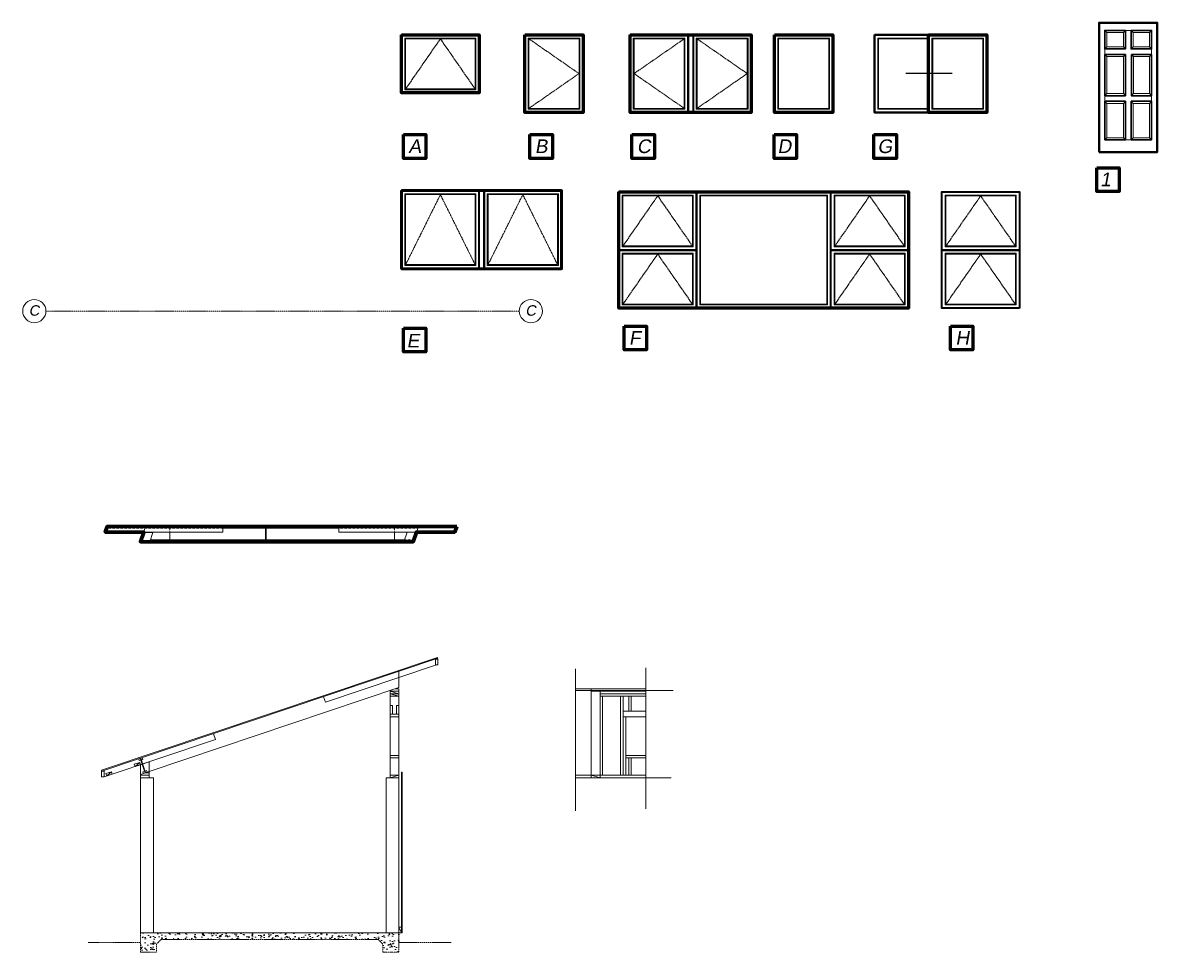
# Model space of a CAD drawing. Header units: inches. Extents: x -3905 to 10892, y 1064 to 9590.
# Drawn here: x 2782 to 3484, y 2217 to 2792 of the extents above; entities that cross this region are included whole.
import ezdxf

# ---------------------------------------------------------------- set-up
doc = ezdxf.new("R2010")
doc.units = ezdxf.units.IN
doc.header["$MEASUREMENT"] = 0
for name, pattern in [('MYCENTER', [0.9375, 0.75, -0.0625, 0.0625, -0.0625]), ('MYDIVIDE', [0.9375, 0.75, -0.0625, 0, -0.0625, 0, -0.0625]), ('MYHIDDEN', [0.1875, 0.125, -0.0625])]:
    doc.linetypes.add(name, pattern=pattern)
doc.layers.add('FP-New', color=131, linetype='Continuous', lineweight=0)
doc.layers.add('SECTIONS', color=70, linetype='Continuous', lineweight=0)
doc.styles.add('DSTEXT', font='arial.ttf', dxfattribs={"oblique": 12})
doc.styles.get("Standard").update_dxf_attribs({"font": 'arial.ttf', "oblique": 10})
doc.dimstyles.new('WeaselDims$7', dxfattribs={"dimtxt": 0.0625, "dimasz": 0.046875, "dimexe": 0.125, "dimexo": 0.125, "dimgap": 0.0625, "dimtad": 0, "dimdec": 4, "dimrnd": 0.0625, "dimzin": 0, "dimdsep": 46, "dimlunit": 4, "dimtxsty": 'DSTEXT', "dimblk": 'ARCHTICK', "dimcen": 0, "dimadec": 0, "dimazin": 0, "dimtfac": 1, "dimtdec": 4, "dimtofl": 0, "dimtmove": 1, "dimatfit": 3, "dimfxl": 1, "dimfrac": 1, "dimtolj": 1, "dimtzin": 0, "dimarcsym": 0})

# ---------------------------------------------------------------- blocks, each defined once
blk = doc.blocks.new('*U31')
at = {"color": 0}
for p, q in [((0.96875, 0.5625), (0.96875, 8.9375)), ((1.34375, 8.9375), (0.96875, 8.9375)), ((1.34375, 0.5625), (1.34375, 8.9375)), ((1.34375, 0.5625), (0.96875, 0.5625))]:
    blk.add_line(p, q, dxfattribs=at)
for points in [[(1.34375, 8.375), (2.3125, 8.375), (2.3125, 9.5), (0, 9.5), (0, 8.375), (0.96875, 8.375)], [(1.34375, 1.125), (2.3125, 1.125), (2.3125, 0), (0, 0), (0, 1.125), (0.96875, 1.125)]]:
    blk.add_lwpolyline(points, dxfattribs=at)
blk = doc.blocks.new('*U461')
at = {"color": 0, "lineweight": 0}
blk.add_line((0, 0), (5.5, 1.5), dxfattribs=at)
blk.add_lwpolyline([(0, 0), (5.5, 0), (5.5, 1.5), (0, 1.5)], close=True, dxfattribs=at)
blk = doc.blocks.new('*U462')
at = {"color": 0, "lineweight": 0}
blk.add_line((0, 0), (3.5, 1.5), dxfattribs=at)
blk.add_lwpolyline([(0, 0), (3.5, 0), (3.5, 1.5), (0, 1.5)], close=True, dxfattribs=at)
blk = doc.blocks.new('BCI 9-12')
at = {"color": 0}
for p, q in [((0.96875, 0.5625), (0.96875, 8.9375)), ((1.34375, 8.9375), (0.96875, 8.9375)), ((1.34375, 0.5625), (1.34375, 8.9375)), ((1.34375, 0.5625), (0.96875, 0.5625))]:
    blk.add_line(p, q, dxfattribs=at)
for points in [[(1.34375, 8.375), (2.3125, 8.375), (2.3125, 9.5), (0, 9.5), (0, 8.375), (0.96875, 8.375)], [(1.34375, 1.125), (2.3125, 1.125), (2.3125, 0), (0, 0), (0, 1.125), (0.96875, 1.125)]]:
    blk.add_lwpolyline(points, dxfattribs=at)
blk = doc.blocks.new('_ArchTick')
at = {"color": 0, "linetype": 'ByBlock', "lineweight": 0, "const_width": 0.15}
blk.add_lwpolyline([(-0.5, -0.5), (0.5, 0.5)], dxfattribs=at)

msp = doc.modelspace()

# ---------------------------------------------------------------- hatches: boundary and pattern name
at = {"layer": 'SECTIONS', "linetype": 'MYDIVIDE'}
h = msp.add_hatch(dxfattribs=at)
h.set_pattern_fill('AR-CONC', color=256)
h.set_pattern_definition([(50, (607.675, 2770.686), (7.172602, -0.627521), [0.75, -8.25]), (355, (607.675, 2770.686), (-1.387513, 7.521921), [0.6, -6.6]), (100.45144, (608.273, 2770.6334), (5.785088, 6.8944), [0.637402, -7.011421]), (46.1842, (607.675, 2772.686), (10.672413, -1.655193), [1.125, -12.375]), (96.63564, (608.564, 2772.548), (9.34662, 9.741186), [0.956103, -10.51714]), (351.18416, (607.675, 2772.686), (9.34662, 9.741186), [0.9, -9.9]), (21, (608.675, 2772.186), (5.96907, -4.026189), [0.75, -8.25]), (326, (608.675, 2772.186), (2.433153, 7.2515), [0.6, -6.6]), (71.45144, (609.1724, 2771.85), (8.402224, 3.225312), [0.637402, -7.011421]), (37.5, (607.675, 2770.6857), (0.1215986, 3.3289385), [0, -6.52, 0, -6.7, 0, -6.625]), (7.5, (607.675, 2770.6857), (2.6306954, 3.944117), [0, -3.82, 0, -6.37, 0, -2.525]), (327.5, (605.445, 2770.6857), (5.3382244, -0.2255487), [0, -2.5, 0, -7.8, 0, -10.35]), (317.5, (604.445, 2770.6857), (5.831862, 1.00105), [0, -3.25, 0, -5.18, 0, -7.35])])
h.paths.add_polyline_path([(2934.65039, 2228.59978), (2854.65039, 2228.59978), (2854.65039, 2216.59978), (2864.65039, 2216.59978), (2864.65039, 2221.69851), (2867.55167, 2224.59978), (2934.65039, 2224.59978)])
h.paths.add_polyline_path([(3014.65039, 2228.59978), (2934.65039, 2228.59978), (2934.65039, 2224.59978), (3001.74912, 2224.59978), (3004.65039, 2221.69851), (3004.65039, 2216.59978), (3014.65039, 2216.59978)])

# ---------------------------------------------------------------- linework, layer by layer
at = {"layer": 'FP-New', "linetype": 'MYCENTER', "lineweight": 5}
for p, q in [((3040.27369, 2781.67746), (3018.77369, 2750.67746)), ((3040.27369, 2781.67746), (3061.77369, 2750.67746)), ((3126.0631, 2760.17746), (3095.0631, 2781.67746)), ((3160.14586, 2760.17746), (3191.14586, 2781.67746)), ((3230.14586, 2760.17746), (3199.14586, 2781.67746)), ((3126.0631, 2760.17746), (3095.0631, 2738.67746)), ((3160.14586, 2760.17746), (3191.14586, 2738.67746)), ((3230.14586, 2760.17746), (3199.14586, 2738.67746)), ((3040.27369, 2685.27945), (3018.77369, 2641.97793)), ((3040.27369, 2685.27945), (3061.77369, 2641.97793)), ((3091.27369, 2685.27945), (3069.77369, 2641.97793)), ((3091.27369, 2685.27945), (3112.77369, 2641.97793)), ((3174.76285, 2684.5393), (3153.26285, 2653.5393)), ((3174.76285, 2684.5393), (3196.26285, 2653.5393)), ((3305.8958, 2684.5393), (3284.3958, 2653.5393)), ((3305.8958, 2684.5393), (3327.3958, 2653.5393)), ((3374.62343, 2684.5393), (3353.12343, 2653.5393)), ((3374.62343, 2684.5393), (3396.12343, 2653.5393)), ((3174.76285, 2648.5393), (3153.26285, 2617.5393)), ((3174.76285, 2648.5393), (3196.26285, 2617.5393)), ((3305.8958, 2648.5393), (3284.3958, 2617.5393)), ((3305.8958, 2648.5393), (3327.3958, 2617.5393)), ((3374.62343, 2648.5393), (3353.12343, 2617.5393)), ((3374.62343, 2648.5393), (3396.12343, 2617.5393))]:
    msp.add_line(p, q, dxfattribs=at)
at = {"layer": 'FP-New', "linetype": 'Continuous', "lineweight": 5}
for p, q in [((3452.6826, 2785.66873), (3451.4326, 2786.91873)), ((3462.9326, 2785.66873), (3464.1826, 2786.91873)), ((3468.9326, 2785.66873), (3467.6826, 2786.91873)), ((3479.1826, 2785.66873), (3480.4326, 2786.91873)), ((3452.6826, 2776.69622), (3451.4326, 2775.44622)), ((3462.9326, 2776.69622), (3464.1826, 2775.44622)), ((3468.9326, 2776.69622), (3467.6826, 2775.44622)), ((3479.1826, 2776.69622), (3480.4326, 2775.44622)), ((3452.6826, 2770.69622), (3451.4326, 2771.94622)), ((3462.9326, 2770.69622), (3464.1826, 2771.94622)), ((3469.1204, 2770.69622), (3467.8704, 2771.94622)), ((3479.1826, 2770.69622), (3480.4326, 2771.94622)), ((3452.6826, 2747.77025), (3451.4326, 2746.52025)), ((3462.9326, 2747.77025), (3464.1826, 2746.52025)), ((3469.1204, 2747.77025), (3467.8704, 2746.52025)), ((3479.1826, 2747.77025), (3480.4326, 2746.52025)), ((3452.6826, 2741.77025), (3451.4326, 2743.02025)), ((3462.9326, 2741.77025), (3464.1826, 2743.02025)), ((3467.6826, 2743.02025), (3468.9326, 2741.77025)), ((3479.1826, 2741.77025), (3480.4326, 2743.02025)), ((3452.6826, 2720.4506), (3451.4326, 2719.2006)), ((3462.9326, 2720.4506), (3464.1826, 2719.2006)), ((3467.6826, 2719.2006), (3468.9326, 2720.4506)), ((3479.1826, 2720.4506), (3480.4326, 2719.2006))]:
    msp.add_line(p, q, dxfattribs=at)
at = {"layer": 'FP-New', "linetype": 'Continuous', "lineweight": 40}
for points in [[(3447.9326, 2711.6592), (3483.9326, 2711.6592), (3483.9326, 2791.6592), (3447.9326, 2791.6592)], [(3308.92964, 2784.17746), (3378.42964, 2784.17746), (3378.42964, 2736.17746), (3308.92964, 2736.17746)]]:
    msp.add_lwpolyline(points, close=True, dxfattribs=at)
at = {"layer": 'FP-New', "linetype": 'Continuous', "lineweight": 35}
for points in [[(3016.27369, 2748.17746), (3064.27369, 2748.17746), (3064.27369, 2784.17746), (3016.27369, 2784.17746)], [(3092.5631, 2784.17746), (3092.5631, 2736.17746), (3128.5631, 2736.17746), (3128.5631, 2784.17746)], [(3193.64586, 2784.17746), (3193.64586, 2736.17746), (3157.64586, 2736.17746), (3157.64586, 2784.17746)], [(3193.64586, 2784.17746), (3196.64586, 2784.17746), (3196.64586, 2736.17746), (3193.64586, 2736.17746)], [(3196.64586, 2784.17746), (3196.64586, 2736.17746), (3232.64586, 2736.17746), (3232.64586, 2784.17746)], [(3247.0744, 2784.17746), (3247.0744, 2736.17746), (3283.0744, 2736.17746), (3283.0744, 2784.17746)], [(3308.92964, 2784.17746), (3308.92964, 2736.17746), (3342.42964, 2736.17746), (3342.42964, 2784.17746)], [(3342.42964, 2784.17746), (3342.42964, 2736.17746), (3378.42964, 2736.17746), (3378.42964, 2784.17746)], [(3016.27369, 2639.47793), (3064.27369, 2639.47793), (3064.27369, 2687.77945), (3016.27369, 2687.77945)], [(3064.27369, 2687.77945), (3067.27369, 2687.77945), (3067.27369, 2639.47793), (3064.27369, 2639.47793)], [(3115.27369, 2639.47793), (3067.27369, 2639.47793), (3067.27369, 2687.77945), (3115.27369, 2687.77945)], [(3150.76285, 2651.0393), (3198.76285, 2651.0393), (3198.76285, 2687.0393), (3150.76285, 2687.0393)], [(3198.76285, 2615.0393), (3281.8958, 2615.0393), (3281.8958, 2687.0393), (3198.76285, 2687.0393)], [(3329.8958, 2651.0393), (3281.8958, 2651.0393), (3281.8958, 2687.0393), (3329.8958, 2687.0393)], [(3398.62343, 2651.0393), (3350.62343, 2651.0393), (3350.62343, 2687.0393), (3398.62343, 2687.0393)], [(3150.76285, 2615.0393), (3198.76285, 2615.0393), (3198.76285, 2651.0393), (3150.76285, 2651.0393)], [(3329.8958, 2615.0393), (3281.8958, 2615.0393), (3281.8958, 2651.0393), (3329.8958, 2651.0393)], [(3398.62343, 2615.0393), (3350.62343, 2615.0393), (3350.62343, 2651.0393), (3398.62343, 2651.0393)]]:
    msp.add_lwpolyline(points, close=True, dxfattribs=at)
at = {"layer": 'FP-New', "linetype": 'Continuous', "lineweight": 60}
for points in [[(3016.27369, 2784.17746), (3064.27369, 2784.17746), (3064.27369, 2748.17746), (3016.27369, 2748.17746)], [(3092.5631, 2784.17746), (3128.5631, 2784.17746), (3128.5631, 2736.17746), (3092.5631, 2736.17746)], [(3157.64586, 2784.17746), (3232.64586, 2784.17746), (3232.64586, 2736.17746), (3157.64586, 2736.17746)], [(3247.0744, 2784.17746), (3283.0744, 2784.17746), (3283.0744, 2736.17746), (3247.0744, 2736.17746)], [(3342.42964, 2784.17746), (3378.42964, 2784.17746), (3378.42964, 2736.17746), (3342.42964, 2736.17746)], [(3017.43824, 2722.40498), (3031.35233, 2722.40498), (3031.35233, 2707.71649), (3017.43824, 2707.71649)], [(3095.72765, 2722.40498), (3109.64174, 2722.40498), (3109.64174, 2707.71649), (3095.72765, 2707.71649)], [(3158.81041, 2722.40498), (3172.7245, 2722.40498), (3172.7245, 2707.71649), (3158.81041, 2707.71649)], [(3246.73757, 2722.40498), (3260.65166, 2722.40498), (3260.65166, 2707.71649), (3246.73757, 2707.71649)], [(3308.59281, 2722.40498), (3322.5069, 2722.40498), (3322.5069, 2707.71649), (3308.59281, 2707.71649)], [(3446.46579, 2701.90779), (3460.37988, 2701.90779), (3460.37988, 2687.21931), (3446.46579, 2687.21931)], [(3150.76285, 2687.0393), (3329.8958, 2687.0393), (3329.8958, 2615.0393), (3150.76285, 2615.0393)], [(3017.43824, 2602.70456), (3031.35233, 2602.70456), (3031.35233, 2588.01607), (3017.43824, 2588.01607)], [(3153.9274, 2603.88057), (3167.84149, 2603.88057), (3167.84149, 2589.19208), (3153.9274, 2589.19208)], [(3355.95649, 2603.88057), (3369.87058, 2603.88057), (3369.87058, 2589.19208), (3355.95649, 2589.19208)]]:
    msp.add_lwpolyline(points, close=True, dxfattribs=at)
at = {"layer": 'FP-New', "linetype": 'Continuous', "lineweight": 5}
for points in [[(3018.27369, 2750.17746), (3062.27369, 2750.17746), (3062.27369, 2782.17746), (3018.27369, 2782.17746)], [(3018.77369, 2750.67746), (3061.77369, 2750.67746), (3061.77369, 2781.67746), (3018.77369, 2781.67746)], [(3094.5631, 2782.17746), (3094.5631, 2738.17746), (3126.5631, 2738.17746), (3126.5631, 2782.17746)], [(3095.0631, 2781.67746), (3095.0631, 2738.67746), (3126.0631, 2738.67746), (3126.0631, 2781.67746)], [(3191.64586, 2782.17746), (3191.64586, 2738.17746), (3159.64586, 2738.17746), (3159.64586, 2782.17746)], [(3191.14586, 2781.67746), (3191.14586, 2738.67746), (3160.14586, 2738.67746), (3160.14586, 2781.67746)], [(3198.64586, 2782.17746), (3198.64586, 2738.17746), (3230.64586, 2738.17746), (3230.64586, 2782.17746)], [(3199.14586, 2781.67746), (3199.14586, 2738.67746), (3230.14586, 2738.67746), (3230.14586, 2781.67746)], [(3249.0744, 2782.17746), (3249.0744, 2738.17746), (3281.0744, 2738.17746), (3281.0744, 2782.17746)], [(3249.5744, 2781.67746), (3249.5744, 2738.67746), (3280.5744, 2738.67746), (3280.5744, 2781.67746)], [(3310.92964, 2782.17746), (3310.92964, 2738.17746), (3342.42964, 2738.17746), (3342.42964, 2782.17746)], [(3311.42964, 2781.67746), (3311.42964, 2738.67746), (3342.42964, 2738.67746), (3342.42964, 2781.67746)], [(3344.42964, 2782.17746), (3344.42964, 2738.17746), (3376.42964, 2738.17746), (3376.42964, 2782.17746)], [(3344.92964, 2781.67746), (3344.92964, 2738.67746), (3375.92964, 2738.67746), (3375.92964, 2781.67746)], [(3018.27369, 2641.47793), (3062.27369, 2641.47793), (3062.27369, 2685.77945), (3018.27369, 2685.77945)], [(3018.77369, 2641.97793), (3061.77369, 2641.97793), (3061.77369, 2685.27945), (3018.77369, 2685.27945)], [(3113.27369, 2641.47793), (3069.27369, 2641.47793), (3069.27369, 2685.77945), (3113.27369, 2685.77945)], [(3112.77369, 2641.97793), (3069.77369, 2641.97793), (3069.77369, 2685.27945), (3112.77369, 2685.27945)], [(3152.76285, 2653.0393), (3196.76285, 2653.0393), (3196.76285, 2685.0393), (3152.76285, 2685.0393)], [(3153.26285, 2653.5393), (3196.26285, 2653.5393), (3196.26285, 2684.5393), (3153.26285, 2684.5393)], [(3200.76285, 2617.0393), (3279.8958, 2617.0393), (3279.8958, 2685.0393), (3200.76285, 2685.0393)], [(3201.26285, 2617.5393), (3279.3958, 2617.5393), (3279.3958, 2684.5393), (3201.26285, 2684.5393)], [(3327.8958, 2653.0393), (3283.8958, 2653.0393), (3283.8958, 2685.0393), (3327.8958, 2685.0393)], [(3327.3958, 2653.5393), (3284.3958, 2653.5393), (3284.3958, 2684.5393), (3327.3958, 2684.5393)], [(3396.62343, 2653.0393), (3352.62343, 2653.0393), (3352.62343, 2685.0393), (3396.62343, 2685.0393)], [(3396.12343, 2653.5393), (3353.12343, 2653.5393), (3353.12343, 2684.5393), (3396.12343, 2684.5393)], [(3152.76285, 2617.0393), (3196.76285, 2617.0393), (3196.76285, 2649.0393), (3152.76285, 2649.0393)], [(3153.26285, 2617.5393), (3196.26285, 2617.5393), (3196.26285, 2648.5393), (3153.26285, 2648.5393)], [(3327.8958, 2617.0393), (3283.8958, 2617.0393), (3283.8958, 2649.0393), (3327.8958, 2649.0393)], [(3327.3958, 2617.5393), (3284.3958, 2617.5393), (3284.3958, 2648.5393), (3327.3958, 2648.5393)], [(3396.62343, 2617.0393), (3352.62343, 2617.0393), (3352.62343, 2649.0393), (3396.62343, 2649.0393)], [(3396.12343, 2617.5393), (3353.12343, 2617.5393), (3353.12343, 2648.5393), (3396.12343, 2648.5393)]]:
    msp.add_lwpolyline(points, close=True, dxfattribs=at)
at = {"layer": 'FP-New', "linetype": 'Continuous', "lineweight": 9}
for points in [[(3451.4326, 2719.2006), (3480.4326, 2719.2006), (3480.4326, 2786.91873), (3451.4326, 2786.91873)], [(3462.9326, 2785.66873), (3452.6826, 2785.66873), (3452.6826, 2776.69622), (3462.9326, 2776.69622)], [(3468.9326, 2785.66873), (3479.1826, 2785.66873), (3479.1826, 2776.69622), (3468.9326, 2776.69622)], [(3462.9326, 2770.69622), (3452.6826, 2770.69622), (3452.6826, 2747.77025), (3462.9326, 2747.77025)], [(3469.1204, 2770.69622), (3479.1826, 2770.69622), (3479.1826, 2747.77025), (3469.1204, 2747.77025)], [(3462.9326, 2741.77025), (3452.6826, 2741.77025), (3452.6826, 2720.4506), (3462.9326, 2720.4506)], [(3468.9326, 2741.77025), (3479.1826, 2741.77025), (3479.1826, 2720.4506), (3468.9326, 2720.4506)]]:
    msp.add_lwpolyline(points, close=True, dxfattribs=at)
at = {"layer": 'FP-New', "linetype": 'Continuous', "lineweight": 30}
for points in [[(3464.1826, 2786.91873), (3451.4326, 2786.91873), (3451.4326, 2775.44622), (3464.1826, 2775.44622)], [(3467.6826, 2786.91873), (3480.4326, 2786.91873), (3480.4326, 2775.44622), (3467.6826, 2775.44622)], [(3464.1826, 2771.94622), (3451.4326, 2771.94622), (3451.4326, 2746.52025), (3464.1826, 2746.52025)], [(3467.8704, 2771.94622), (3480.4326, 2771.94622), (3480.4326, 2746.52025), (3467.8704, 2746.52025)], [(3464.1826, 2743.02025), (3451.4326, 2743.02025), (3451.4326, 2719.2006), (3464.1826, 2719.2006)], [(3467.6826, 2743.02025), (3480.4326, 2743.02025), (3480.4326, 2719.2006), (3467.6826, 2719.2006)]]:
    msp.add_lwpolyline(points, close=True, dxfattribs=at)
at = {"layer": 'FP-New', "linetype": 'Continuous', "lineweight": 53}
msp.add_lwpolyline([(3016.27369, 2687.77945), (3115.27369, 2687.77945), (3115.27369, 2639.47793), (3016.27369, 2639.47793)], close=True, dxfattribs=at)
at = {"layer": 'SECTIONS', "linetype": 'MYDIVIDE'}
msp.add_line((3089.09018, 2613.26837), (2796.18173, 2613.26837), dxfattribs=at)
at = {"layer": 'SECTIONS'}
for p, q in [((2832.92421, 2476.57255), (2834.1011, 2480.07255)), ((2977.46541, 2476.57255), (2977.46541, 2480.07255)), ((3050.38026, 2480.07255), (3049.20337, 2476.57255)), ((2862.3788, 2476.31687), (2856.57619, 2476.31687)), ((2860.82553, 2471.69755), (2872.82553, 2471.69755)), ((2872.82553, 2471.69755), (2872.82553, 2476.57255)), ((3011.82616, 2471.69755), (3011.82616, 2476.57255)), ((3018.02355, 2471.69755), (3011.82616, 2471.69755)), ((3049.26474, 2476.75508), (3049.20337, 2476.57255)), ((3037.15039, 2397.97102), (3037.15039, 2394.47102)), ((3038.65039, 2397.97102), (3037.15039, 2397.97102)), ((3037.15039, 2394.47102), (3038.65039, 2394.47102)), ((3037.15039, 2394.47102), (3037.15039, 2394.27845)), ((3038.65039, 2398.47541), (3038.45119, 2399.06781)), ((3038.65039, 2394.47102), (3038.65039, 2397.97102)), ((2969.15364, 2371.41416), (2968.03812, 2374.73164))]:
    msp.add_line(p, q, dxfattribs=at)
at = {"layer": 'SECTIONS', "linetype": 'MYHIDDEN'}
for p, q in [((2905.65209, 2478.94755), (2833.72281, 2478.94755)), ((2857.83906, 2480.07255), (2856.66216, 2476.57255)), ((2872.82553, 2476.57255), (2872.82553, 2478.94755)), ((3026.26402, 2478.94755), (2977.46541, 2478.94755)), ((3011.82616, 2476.57255), (3011.82616, 2478.94755)), ((3023.82616, 2471.69755), (3018.02355, 2471.69755))]:
    msp.add_line(p, q, dxfattribs=at)
at = {"layer": 'SECTIONS', "linetype": 'Continuous'}
for p, q in [((3050.38026, 2480.07255), (2834.1011, 2480.07255)), ((2905.65209, 2476.57255), (2905.65209, 2480.07255)), ((2977.46541, 2478.94755), (2905.65209, 2478.94755)), ((3023.44788, 2470.57255), (3026.6423, 2480.07255)), ((2905.65209, 2476.57255), (2832.92421, 2476.57255)), ((2856.66216, 2476.57255), (2854.64463, 2470.57255)), ((2854.6504, 2470.5897), (2856.58195, 2476.33401)), ((2860.44724, 2470.57255), (2862.3788, 2476.31687)), ((3018.02355, 2471.69755), (2860.82553, 2471.69755)), ((3049.20337, 2476.57255), (2977.46541, 2476.57255)), ((3017.64526, 2470.57255), (3019.6628, 2476.57255)), ((3023.44788, 2470.57255), (2854.64463, 2470.57255)), ((2854.64463, 2470.57255), (2860.44724, 2470.57255)), ((3038.45119, 2399.06781), (2830.65039, 2329.19363)), ((3038.65039, 2398.47541), (2830.84959, 2328.60123)), ((3037.15039, 2394.27845), (2969.15364, 2371.41416)), ((3014.65039, 2380.38258), (3014.65039, 2390.40527)), ((3123.79257, 2392.03566), (3123.79257, 2304.05209)), ((3167.40657, 2392.56531), (3167.40657, 2305.36784)), ((3014.65039, 2380.38258), (2860.15039, 2328.43109)), ((3009.15039, 2378.04305), (3014.65039, 2376.54305)), ((3009.15039, 2377.04305), (3009.15039, 2326.09978)), ((3009.15039, 2376.54305), (3014.65039, 2375.04305)), ((3014.65039, 2324.09978), (3014.65039, 2378.54305)), ((3133.57094, 2379.54305), (3123.79257, 2379.54305)), ((3123.79257, 2378.54305), (3184.31043, 2378.54305)), ((3133.57094, 2326.09978), (3133.57094, 2378.04305)), ((3133.57094, 2378.04305), (3167.40657, 2378.04305)), ((3139.07094, 2326.09978), (3139.07094, 2378.04305)), ((2832.15039, 2325.1684), (2901.20774, 2348.16217)), ((2901.20774, 2348.16217), (2899.96993, 2351.84333)), ((2854.65039, 2326.59978), (2854.65039, 2332.66014)), ((2860.15039, 2326.59978), (2860.15039, 2334.49146)), ((2830.65039, 2329.19363), (2830.84959, 2328.60123)), ((3016.15039, 2324.59978), (3016.15039, 2232.09978)), ((3133.57094, 2326.09978), (3123.79257, 2326.09978)), ((3123.79257, 2324.59978), (3183.10814, 2324.59978)), ((3133.57094, 2326.09978), (3139.07094, 2324.59978)), ((3133.57094, 2324.59978), (3141.07094, 2324.59978)), ((3139.07094, 2326.09978), (3167.40657, 2326.09978)), ((3167.40657, 2324.59978), (3141.07094, 2324.59978)), ((2862.65039, 2228.59978), (3006.65039, 2228.59978)), ((3014.65039, 2232.09978), (3016.15039, 2228.59978))]:
    msp.add_line(p, q, dxfattribs=at)
at = {"layer": 'SECTIONS', "lineweight": 70}
msp.add_lwpolyline([(3050.38026, 2480.07255), (3049.20337, 2476.57255), (3025.46541, 2476.57255), (3023.44788, 2470.57255), (2854.64463, 2470.57255), (2856.66216, 2476.57255), (2832.92421, 2476.57255), (2834.1011, 2480.07255), (3050.38026, 2480.07255)], dxfattribs=at)
at = {"layer": 'SECTIONS', "linetype": 'Continuous'}
for points in [[(3014.65039, 2379.54305), (3012.1537, 2379.54305), (3009.15039, 2378.54305), (3009.15039, 2378.04305), (3014.65039, 2378.04305), (3014.65039, 2379.54305)], [(3167.40657, 2378.04305), (3133.57094, 2378.04305), (3133.57094, 2379.54305), (3167.40657, 2379.54305)], [(3167.40657, 2376.54305), (3139.07094, 2376.54305), (3139.07094, 2378.04305), (3167.40657, 2378.04305)], [(3167.40657, 2375.04305), (3139.07094, 2375.04305), (3139.07094, 2376.54305), (3167.40657, 2376.54305)], [(3167.40657, 2365.82142), (3153.32094, 2365.82142), (3153.32094, 2362.32142), (3167.40657, 2362.32142)], [(3167.40657, 2362.32142), (3155.07094, 2362.32142), (3155.07094, 2338.32142), (3167.40657, 2338.32142)], [(3167.40657, 2336.82142), (3155.07094, 2336.82142), (3155.07094, 2338.32142), (3167.40657, 2338.32142)], [(2860.15039, 2334.49146), (2854.65039, 2332.66014), (2854.65039, 2326.59978), (2860.15039, 2328.43109), (2860.15039, 2334.49146)], [(2860.15039, 2327.59978), (2857.6537, 2327.59978), (2854.65039, 2326.59978), (2854.65039, 2326.09978), (2860.15039, 2326.09978), (2860.15039, 2327.59978)], [(3139.07094, 2326.09978), (3139.07094, 2324.59978), (3167.40657, 2324.59978)]]:
    msp.add_lwpolyline(points, dxfattribs=at)
for points in [[(3014.65039, 2376.54305), (3009.15039, 2376.54305), (3009.15039, 2378.04305), (3014.65039, 2378.04305)], [(3014.65039, 2375.04305), (3009.15039, 2375.04305), (3009.15039, 2376.54305), (3014.65039, 2376.54305)], [(3140.57094, 2375.04305), (3139.07094, 2375.04305), (3139.07094, 2326.09978), (3140.57094, 2326.09978)], [(3153.32094, 2375.04305), (3151.82094, 2375.04305), (3151.82094, 2326.09978), (3153.32094, 2326.09978)], [(3158.32094, 2365.82142), (3156.82094, 2365.82142), (3156.82094, 2375.04305), (3158.32094, 2375.04305)], [(3010.65039, 2363.82142), (3009.15039, 2363.82142), (3009.15039, 2369.32142), (3010.65039, 2369.32142)], [(3014.65039, 2363.82142), (3013.15039, 2363.82142), (3013.15039, 2369.32142), (3014.65039, 2369.32142)], [(3014.65039, 2362.32142), (3009.15039, 2362.32142), (3009.15039, 2363.82142), (3014.65039, 2363.82142)], [(3153.32094, 2362.32142), (3155.07094, 2362.32142), (3155.07094, 2326.09978), (3153.32094, 2326.09978)], [(3014.65039, 2336.82142), (3009.15039, 2336.82142), (3009.15039, 2338.32142), (3014.65039, 2338.32142)], [(3158.32094, 2336.82142), (3156.82094, 2336.82142), (3156.82094, 2326.09978), (3158.32094, 2326.09978)], [(2832.15039, 2328.60787), (2830.65039, 2328.60787), (2830.65039, 2325.1684), (2832.15039, 2325.1684)], [(2854.65039, 2324.59978), (2860.15039, 2324.59978), (2860.15039, 2326.09978), (2854.65039, 2326.09978)], [(2854.65039, 2228.59978), (2862.65039, 2228.59978), (2862.65039, 2324.59978), (2854.65039, 2324.59978)], [(3014.65039, 2228.59978), (3006.65039, 2228.59978), (3006.65039, 2324.59978), (3014.65039, 2324.59978)], [(3016.58789, 2228.59978), (3016.15039, 2228.59978), (3016.15039, 2328.09978), (3016.58789, 2328.09978)], [(3133.57094, 2324.59978), (3139.07094, 2324.59978), (3139.07094, 2326.09978), (3133.57094, 2326.09978)], [(3016.15039, 2228.59978), (3014.65039, 2228.59978), (3014.65039, 2232.09978), (3016.15039, 2232.09978)]]:
    msp.add_lwpolyline(points, close=True, dxfattribs=at)
at = {"layer": 'SECTIONS', "linetype": 'MYDIVIDE'}
msp.add_lwpolyline([(3014.65039, 2222.59978), (3014.65039, 2216.59978), (3004.65039, 2216.59978), (3004.65039, 2221.69851), (3001.74912, 2224.59978), (2867.55167, 2224.59978), (2864.65039, 2221.69851), (2864.65039, 2216.59978), (2854.65039, 2216.59978), (2854.65039, 2222.59978), (2854.65039, 2228.59978), (3014.65039, 2228.59978)], close=True, dxfattribs=at)
for points in [[(2822.33897, 2222.59978), (2854.65039, 2222.59978)], [(3046.96182, 2222.59978), (3014.65039, 2222.59978)]]:
    msp.add_lwpolyline(points, dxfattribs=at)
at = {"layer": 'SECTIONS'}
for centre in [(2788.98493, 2613.26837), (3096.28698, 2613.26837)]:
    msp.add_circle(centre, 7.19679, dxfattribs=at)

# ---------------------------------------------------------------- block references
msp.add_blockref('BCI 9-12', (2931.10833, 2470.57255), dxfattribs=at)
at = {"layer": 'SECTIONS', "linetype": 'Continuous'}
for name, p, rotation in [('*U462', (2851.32964, 2331.55444), 18.4160137994291), ('*U31', (2856.55622, 2327.23584), 18.34638286727876), ('*U462', (2833.81077, 2325.72125), 18.4160137994291)]:
    msp.add_blockref(name, p, dxfattribs=dict(at, rotation=rotation))
msp.add_blockref('*U461', (3009.15039, 2324.59978), dxfattribs=at)

# ---------------------------------------------------------------- texts
at = {"layer": 'FP-New', "linetype": 'Continuous', "lineweight": 60, "oblique": 10}
for s, p in [('A', (3020.45605, 2711.01307)), ('B', (3098.74546, 2711.01307)), ('C', (3161.82822, 2711.01307)), ('D', (3248.83426, 2711.01307)), ('G', (3310.6895, 2711.01307)), ('1', (3448.56248, 2690.51588)), ('E', (3019.36771, 2590.73786)), ('F', (3156.94521, 2592.48866)), ('H', (3358.97429, 2592.48866))]:
    msp.add_text(s, height=8.45123, dxfattribs=at).set_placement(p)
at = {"layer": 'FP-New', "linetype": 'Continuous', "lineweight": 5, "insert": (3359.90326, 2760.46587), "char_height": 3, "width": 23.0212417, "attachment_point": 4, "style": 'DSTEXT'}
msp.add_mtext('\\A1;', dxfattribs=at)
at = {"layer": 'SECTIONS', "oblique": 10}
for p in [(2785.56585, 2610.39668), (3092.8679, 2610.39668)]:
    msp.add_text('C', height=6.47856, dxfattribs=at).set_placement(p)

# ---------------------------------------------------------------- leaders
at = {"layer": 'FP-New', "linetype": 'Continuous', "lineweight": 5, "path_type": 1}
msp.add_leader([(3328.25187, 2760.46587), (3356.90326, 2760.46587)], dimstyle='WeaselDims$7', override={"dimscale": 48, "dimgap": 0.0625, "dimtad": 0}, dxfattribs=at)

doc.saveas('drawing.dxf')
